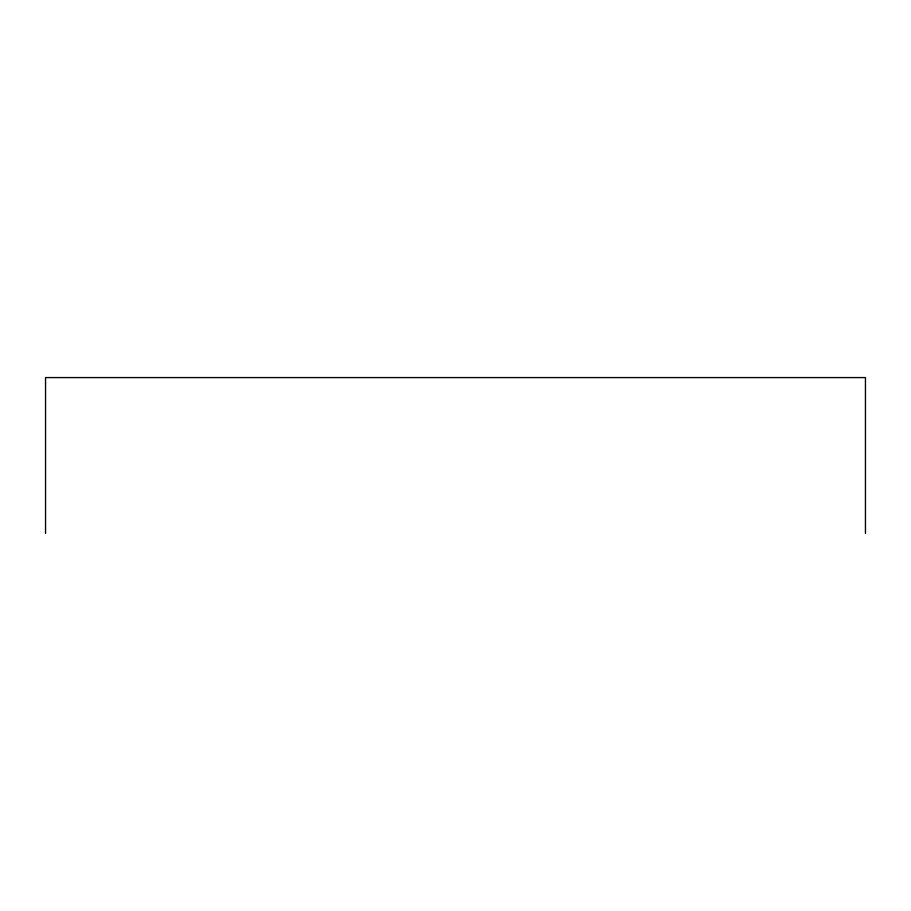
<?xml version="1.0" encoding="UTF-8"?>
<svg xmlns="http://www.w3.org/2000/svg" width="911" height="911" viewBox="0 0 911 911"><rect width="100%" height="100%" fill="white"/><g stroke="black" fill="none" stroke-linecap="round" stroke-linejoin="round"><path stroke-width="1.37" d="M865.45 533.425L865.45 377.575L45.55 377.575L45.55 533.425"/></g></svg>
